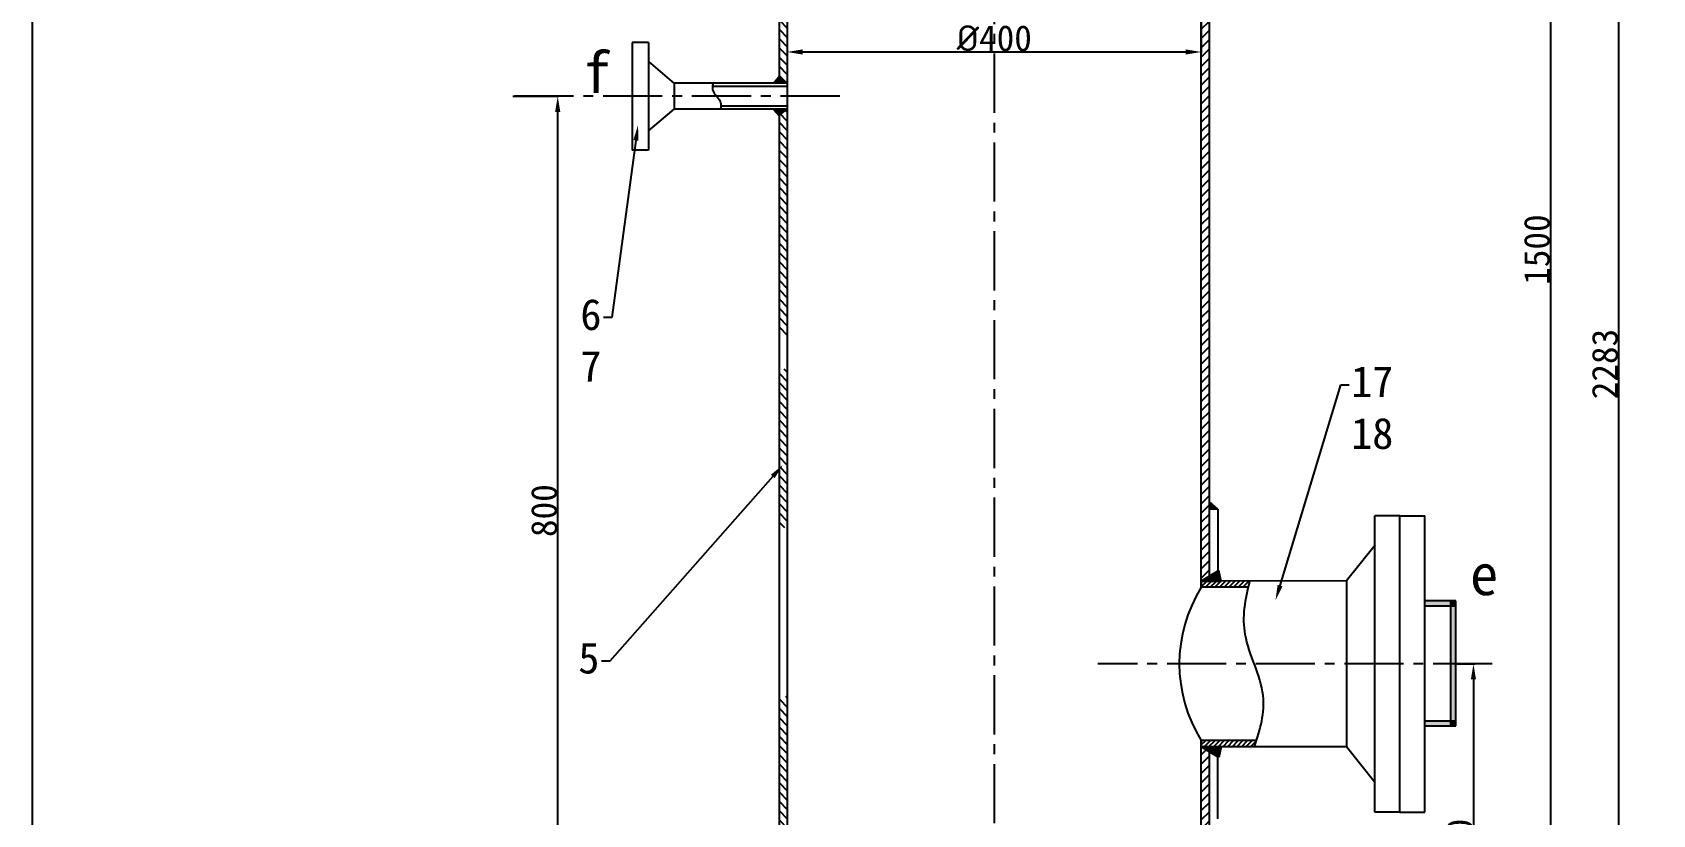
# Model space of a CAD drawing. Header units: millimetres. Extents: x 12390 to 18016, y -2844 to 295.
# Drawn here: x 12390 to 13956, y -1613 to -857 of the extents above; entities that cross this region are included whole.
import ezdxf
from ezdxf import colors
from ezdxf.entities.mleader import LeaderData, LeaderLine
from ezdxf.math import Vec2, Vec3

# ---------------------------------------------------------------- set-up
doc = ezdxf.new("R2010")
doc.units = ezdxf.units.MM
doc.header["$LTSCALE"] = 3
doc.linetypes.add('CENTER2', pattern=[28.575, 19.05, -3.175, 3.175, -3.175])
doc.layers.add('图层1', color=1, linetype='CENTER2')
doc.styles.add('明细', font='SimSun.ttf', dxfattribs={"height": 30})
doc.styles.add('标注', font='SimSun.ttf', dxfattribs={"height": 25})
doc.dimstyles.new('ISO-25', dxfattribs={"dimtxt": 25, "dimasz": 15, "dimexe": 1.25, "dimexo": 0.625, "dimtad": 1, "dimtxsty": '标注', "dimcen": 2.5, "dimclrd": 5, "dimclre": 1, "dimadec": 0, "dimazin": 0, "dimtfac": 1, "dimtmove": 0, "dimatfit": 3, "dimfxl": 1, "dimarcsym": 0})
pattern_1 = [(135, (13111.85, -1842.071), (-4.490128, -4.490128), [])]
pattern_2 = [(45, (14918.6806, -874.47), (-4.490128, 4.490128), [])]
pattern_3 = [(45, (13527.8497, -1892.071), (2.245064, -2.245064), [])]

# ---------------------------------------------------------------- blocks, each defined once
blk = doc.blocks.new('*D26')
at = {"layer": 'Defpoints', "color": 1, "lineweight": -2}
for p, q in [((13119.8, -725.7), (13119.8, -877.5)), ((13519.8, -725.7), (13519.8, -877.5))]:
    blk.add_line(p, q, dxfattribs=at)
at = {"layer": 'Defpoints', "color": 5, "lineweight": -2}
blk.add_line((13134.8, -876.3), (13504.8, -876.3), dxfattribs=at)
at = {"layer": 'Defpoints', "color": 0}
for p in [(13119.8, -725.1), (13519.8, -725.1), (13519.8, -876.3)]:
    blk.add_point(p, dxfattribs=at)
at = {"layer": 'Defpoints', "color": 5}
for points in [[(13134.8, -873.8), (13134.8, -878.8), (13119.8, -876.3)], [(13504.8, -873.8), (13504.8, -878.8), (13519.8, -876.3)]]:
    blk.add_solid(points, dxfattribs=at)
at = {"layer": 'Defpoints', "color": 0, "insert": (13319.8, -863.2), "char_height": 25, "attachment_point": 5, "style": '标注'}
blk.add_mtext('{\\fISOCPEUR|b0|i0|c0|p34;%%C}400', dxfattribs=at)
blk = doc.blocks.new('*D28')
at = {"layer": 'Defpoints', "color": 1, "lineweight": -2}
for p, q in [((13520.5, -317.1), (13858.6, -317.1)), ((13528.5, -1817.1), (13858.6, -1817.1))]:
    blk.add_line(p, q, dxfattribs=at)
at = {"layer": 'Defpoints', "color": 5, "lineweight": -2}
blk.add_line((13857.4, -332.1), (13857.4, -1802.1), dxfattribs=at)
at = {"layer": 'Defpoints', "color": 0}
for p in [(13519.8, -317.1), (13527.8, -1817.1), (13857.4, -1817.1)]:
    blk.add_point(p, dxfattribs=at)
at = {"layer": 'Defpoints', "color": 5}
for points in [[(13854.9, -332.1), (13859.9, -332.1), (13857.4, -317.1)], [(13854.9, -1802.1), (13859.9, -1802.1), (13857.4, -1817.1)]]:
    blk.add_solid(points, dxfattribs=at)
at = {"layer": 'Defpoints', "color": 0, "insert": (13844.2, -1067.1), "char_height": 25, "attachment_point": 5, "rotation": 90, "style": '标注'}
blk.add_mtext('1500', dxfattribs=at)
blk = doc.blocks.new('*D29')
at = {"layer": 'Defpoints', "color": 1, "lineweight": -2}
for p, q in [((13372.5, -38.1), (13924.2, -38.1)), ((13610.6, -2317.1), (13924.2, -2317.1))]:
    blk.add_line(p, q, dxfattribs=at)
at = {"layer": 'Defpoints', "color": 5, "lineweight": -2}
blk.add_line((13923, -53.1), (13923, -2302.1), dxfattribs=at)
at = {"layer": 'Defpoints', "color": 0}
for p in [(13371.8, -38.1), (13610, -2317.1), (13923, -2317.1)]:
    blk.add_point(p, dxfattribs=at)
at = {"layer": 'Defpoints', "color": 5}
for points in [[(13920.5, -53.1), (13925.5, -53.1), (13923, -38.1)], [(13920.5, -2302.1), (13925.5, -2302.1), (13923, -2317.1)]]:
    blk.add_solid(points, dxfattribs=at)
at = {"layer": 'Defpoints', "color": 0, "insert": (13909.9, -1177.6), "char_height": 25, "attachment_point": 5, "rotation": 90, "style": '标注'}
blk.add_mtext('2283', dxfattribs=at)
blk = doc.blocks.new('*D56')
at = {"layer": 'Defpoints', "color": 1, "lineweight": -2}
for p, q in [((12854.5, -919.1), (12899.2, -919.1)), ((12854.5, -1719.1), (12899.2, -1719.1))]:
    blk.add_line(p, q, dxfattribs=at)
at = {"layer": 'Defpoints', "color": 5, "lineweight": -2}
blk.add_line((12898, -1704.1), (12898, -934.1), dxfattribs=at)
at = {"layer": 'Defpoints', "color": 0}
for p in [(12853.8, -919.1), (12898, -919.1), (12853.8, -1719.1)]:
    blk.add_point(p, dxfattribs=at)
at = {"layer": 'Defpoints', "color": 5}
for points in [[(12895.5, -934.1), (12900.5, -934.1), (12898, -919.1)], [(12895.5, -1704.1), (12900.5, -1704.1), (12898, -1719.1)]]:
    blk.add_solid(points, dxfattribs=at)
at = {"layer": 'Defpoints', "color": 0, "insert": (12884.9, -1319.1), "char_height": 25, "attachment_point": 5, "rotation": 90, "style": '标注'}
blk.add_mtext('800', dxfattribs=at)
blk = doc.blocks.new('*D57')
at = {"layer": 'Defpoints', "color": 1, "lineweight": -2}
for p, q in [((13766.5, -1467.1), (13784, -1467.1)), ((13778, -1817.1), (13784, -1817.1))]:
    blk.add_line(p, q, dxfattribs=at)
at = {"layer": 'Defpoints', "color": 5, "lineweight": -2}
blk.add_line((13782.8, -1482.1), (13782.8, -1802.1), dxfattribs=at)
at = {"layer": 'Defpoints', "color": 0}
for p in [(13765.8, -1467.1), (13777.4, -1817.1), (13782.8, -1817.1)]:
    blk.add_point(p, dxfattribs=at)
at = {"layer": 'Defpoints', "color": 5}
for points in [[(13780.3, -1482.1), (13785.3, -1482.1), (13782.8, -1467.1)], [(13780.3, -1802.1), (13785.3, -1802.1), (13782.8, -1817.1)]]:
    blk.add_solid(points, dxfattribs=at)
at = {"layer": 'Defpoints', "color": 0, "insert": (13769.6, -1642.1), "char_height": 25, "attachment_point": 5, "rotation": 90, "style": '标注'}
blk.add_mtext('350', dxfattribs=at)

msp = doc.modelspace()

# ---------------------------------------------------------------- hatches: boundary and pattern name
for points in [[(13111.85, -900.6), (13111.663, -900.46), (13106.53, -906.441), (13111.85, -906.497)], [(13111.85, -900.6), (13111.85, -906.497), (13118.749, -906.571), (13119.827, -906.571)], [(13111.85, -937.542), (13111.663, -937.682), (13106.53, -931.701), (13111.85, -931.645)], [(13111.85, -937.542), (13111.85, -931.645), (13118.749, -931.571), (13119.827, -931.571)], [(13535.85, -1317.813), (13527.85, -1310.492), (13527.85, -1317.813)], [(13535.85, -1377.401), (13535.85, -1387.071), (13527.85, -1387.071), (13527.85, -1382.236)], [(13538.981, -1387.071), (13535.85, -1387.071), (13535.85, -1377.401), (13536.92, -1376.754)], [(13527.85, -1382.236), (13527.85, -1387.071), (13519.85, -1387.071)], [(13765.85, -1406.216), (13765.85, -1411.216), (13735.674, -1411.216), (13735.674, -1406.216)], [(13765.85, -1406.216), (13765.85, -1411.216), (13760.85, -1411.216), (13760.85, -1406.216)], [(13765.85, -1411.216), (13765.85, -1467.071), (13760.85, -1467.071), (13760.85, -1411.216)], [(13765.85, -1467.071), (13765.85, -1521.95), (13760.85, -1521.95), (13760.85, -1467.071)], [(13765.85, -1521.95), (13765.85, -1526.95), (13735.674, -1526.95), (13735.674, -1521.95)], [(13765.85, -1521.95), (13765.85, -1526.95), (13760.85, -1526.95), (13760.85, -1521.95)], [(13527.85, -1551.906), (13527.85, -1547.071), (13519.85, -1547.071)], [(13535.85, -1556.741), (13535.85, -1547.071), (13527.85, -1547.071), (13527.85, -1551.906)], [(13538.981, -1547.071), (13535.85, -1547.071), (13535.85, -1556.741), (13536.92, -1557.388)]]:
    msp.add_hatch(color=256).paths.add_polyline_path(points)
at = {"layer": 'Defpoints'}
h = msp.add_hatch(dxfattribs=at)
h.set_pattern_fill('ANSI31', color=256, scale=2, angle=90, style=0)
h.set_pattern_definition(pattern_1)
h.paths.add_polyline_path([(13111.85, -906.571), (13119.85, -906.571), (13119.85, -612.279), (13111.85, -616.078)])
h.paths.add_polyline_path([(13119.85, -931.571), (13111.85, -931.571), (13111.85, -1148.6), (13119.827, -1154.571), (13119.85, -1154.571)])
h = msp.add_hatch(dxfattribs=at)
h.set_pattern_fill('ANSI31', color=256, scale=2, style=0)
h.set_pattern_definition(pattern_2)
h.paths.add_polyline_path([(13519.85, -1387.071), (13527.85, -1387.06), (13527.85, -765.404), (13519.85, -756.463)])
h = msp.add_hatch(dxfattribs=at)
h.set_pattern_fill('ANSI31', color=256, scale=2, angle=90, style=0)
h.set_pattern_definition(pattern_1)
h.paths.add_polyline_path([(13119.85, -1179.571), (13119.827, -1179.571), (13111.85, -1185.542), (13111.85, -1332.236), (13119.85, -1337.071)])
h = msp.add_hatch(dxfattribs=at)
h.set_pattern_fill('ANSI31', color=256, angle=90, style=0)
h.set_pattern_definition(pattern_3)
edge = h.paths.add_edge_path()
edge.add_line((13519.85, -1387.071), (13539.061, -1387.468))
edge.add_line((13539.061, -1387.468), (13538.976, -1387.044))
edge.add_line((13538.976, -1387.044), (13566.9, -1387.005))
edge.add_spline(control_points=[(13566.883, -1387.071), (13566.344, -1389.073), (13565.828, -1391.073), (13565.343, -1393.071)], knot_values=[167.80967069, 167.80967069, 167.80967069, 167.80967069, 173.84080934, 173.84080934, 173.84080934, 173.84080934], degree=3, periodic=0)
edge.add_line((13565.343, -1393.071), (13519.85, -1393.071))
edge.add_line((13519.85, -1393.071), (13519.85, -1387.071))
h = msp.add_hatch(dxfattribs=at)
h.set_pattern_fill('ANSI31', color=256, scale=2, angle=90, style=0)
h.set_pattern_definition(pattern_1)
h.paths.add_polyline_path([(13119.85, -1497.071), (13111.85, -1501.906), (13111.85, -1648.6), (13119.827, -1654.571), (13119.85, -1654.571), (13119.85, -1615.071)])
h = msp.add_hatch(dxfattribs=at)
h.set_pattern_fill('ANSI31', color=256, angle=90, style=0)
h.set_pattern_definition(pattern_3)
edge = h.paths.add_edge_path()
edge.add_line((13519.85, -1541.071), (13573.26, -1541.071))
edge.add_spline(control_points=[(13573.26, -1541.071), (13572.629, -1543.07), (13571.975, -1545.07), (13571.305, -1547.071)], knot_values=[9.52183006, 9.52183006, 9.52183006, 9.52183006, 15.59599062, 15.59599062, 15.59599062, 15.59599062], degree=3, periodic=0)
edge.add_line((13571.305, -1547.071), (13538.981, -1547.071))
edge.add_line((13538.981, -1547.071), (13539.061, -1546.674))
edge.add_line((13539.061, -1546.674), (13519.85, -1547.071))
edge.add_line((13519.85, -1547.071), (13519.85, -1541.071))
h = msp.add_hatch(dxfattribs=at)
h.set_pattern_fill('ANSI31', color=256, scale=2, style=0)
h.set_pattern_definition(pattern_2)
h.paths.add_polyline_path([(13527.85, -1547.071), (13519.85, -1547.071), (13519.85, -1817.071), (13527.85, -1817.071)])

# ---------------------------------------------------------------- linework, layer by layer
for p, q in [((12985.712, -885.665), (13010.564, -906.609)), ((13010.518, -906.571), (13010.564, -931.533)), ((13106.53, -906.441), (13111.663, -900.46)), ((13119.842, -906.583), (13106.53, -906.441)), ((13111.663, -900.46), (13119.842, -906.583)), ((12985.712, -952.477), (13010.564, -931.533)), ((13119.842, -931.559), (13106.53, -931.701)), ((13106.53, -931.701), (13111.663, -937.682)), ((13111.663, -937.682), (13119.842, -931.559)), ((13535.85, -1317.813), (13527.806, -1310.452)), ((13535.85, -1317.614), (13535.85, -1387.071)), ((13687.674, -1610.071), (13687.674, -1324.071)), ((13711.674, -1324.071), (13687.674, -1324.071)), ((13711.674, -1610.071), (13711.674, -1324.071)), ((13711.674, -1324.071), (13735.674, -1324.071)), ((13735.674, -1610.071), (13735.674, -1324.071)), ((13687.843, -1352.379), (13660.277, -1386.875)), ((13536.92, -1376.754), (13519.85, -1387.071)), ((13539.061, -1387.468), (13536.92, -1376.754)), ((13660.277, -1386.875), (13519.85, -1387.071)), ((13519.85, -1387.071), (13519.85, -1393.071)), ((13519.85, -1393.071), (13519.85, -1387.071)), ((13519.85, -1387.071), (13539.061, -1387.468)), ((13565.343, -1393.071), (13519.85, -1393.071)), ((13660.277, -1386.875), (13660.277, -1547.071)), ((13765.85, -1406.216), (13734.79, -1406.216)), ((13760.85, -1526.95), (13760.85, -1406.216)), ((13765.85, -1526.95), (13765.85, -1406.216)), ((13765.85, -1411.216), (13734.79, -1411.216)), ((13734.79, -1521.95), (13765.85, -1521.95)), ((13734.79, -1526.95), (13765.85, -1526.95)), ((13573.26, -1541.071), (13519.85, -1541.071)), ((13519.85, -1547.071), (13519.85, -1541.071)), ((13519.85, -1541.071), (13519.85, -1547.071)), ((13519.85, -1547.071), (13539.061, -1546.674)), ((13660.277, -1547.071), (13519.85, -1547.071)), ((13536.92, -1557.388), (13519.85, -1547.071)), ((13535.85, -1616.528), (13535.85, -1547.071)), ((13539.061, -1546.674), (13536.92, -1557.388)), ((13687.843, -1581.763), (13660.277, -1547.267)), ((13711.674, -1610.071), (13687.674, -1610.071)), ((13711.674, -1610.071), (13735.674, -1610.071))]:
    msp.add_line(p, q)
msp.add_arc((13638.074, -1467.071), 139.474, 147.956363, 212.043637)
for points, knots in [([(13048.197, -906.571), (13047.15, -909.357), (13046.958, -915.504), (13056.558, -923.453), (13055.846, -929.215), (13054.817, -931.571)], [19.95300395, 19.95300395, 19.95300395, 19.95300395, 29.62083303, 41.64673855, 49.7213531, 49.7213531, 49.7213531, 49.7213531]), ([(13571.305, -1547.071), (13576.861, -1530.457), (13586.939, -1493.754), (13555.937, -1442.065), (13562.184, -1404.514), (13566.883, -1387.071)], [9.52183006, 9.52183006, 9.52183006, 9.52183006, 59.95662722, 121.28192947, 173.84080934, 173.84080934, 173.84080934, 173.84080934])]:
    msp.add_open_spline(points, degree=3, knots=knots)
for p, q in [((13519.85, -928.004), (13519.85, -606.071)), ((13111.85, -612.071), (13111.85, -906.571)), ((13119.85, -612.071), (13119.85, -1337.071)), ((13519.85, -1387.071), (13519.85, -612.071)), ((13527.85, -1387.06), (13527.85, -612.071)), ((12969.85, -867.071), (12969.85, -971.071)), ((12985.85, -867.071), (12969.85, -867.071)), ((12985.85, -867.071), (12985.85, -971.071)), ((13119.85, -867.071), (13119.85, -971.071)), ((13119.85, -906.571), (13010.518, -906.571)), ((13119.85, -906.571), (13010.518, -906.571)), ((13119.85, -909.571), (13047.46, -909.571)), ((13119.85, -931.571), (13010.518, -931.571)), ((13119.85, -931.571), (13010.518, -931.571)), ((13119.85, -928.571), (13055.697, -928.571)), ((13111.85, -931.571), (13111.85, -1154.571)), ((12985.85, -971.071), (12969.85, -971.071)), ((13111.85, -1154.571), (13111.85, -1179.571)), ((13111.85, -1179.571), (13111.85, -1337.06)), ((13111.85, -1337.06), (13111.85, -1497.071)), ((13119.85, -1337.071), (13119.85, -1497.071)), ((13111.85, -1497.071), (13111.85, -1654.571)), ((13119.85, -1497.071), (13119.85, -1842.071)), ((13519.85, -1842.071), (13519.85, -1547.071)), ((13527.85, -1842.071), (13527.85, -1547.071))]:
    msp.add_line(p, q, dxfattribs=at)
msp.add_lwpolyline([(12390.415, 295.449), (18016.207, 295.449), (18016.207, -2843.903), (12390.415, -2843.903)], close=True, dxfattribs=at)
at = {"layer": '图层1'}
for p, q in [((13319.85, 236.489), (13319.85, -2043.071)), ((13170.49, -919.071), (12853.85, -919.071)), ((13170.49, -919.071), (12853.85, -919.071)), ((13170.49, -919.071), (12853.85, -919.071)), ((13535.85, -1317.813), (13527.85, -1317.813)), ((13801.053, -1467.071), (13419.85, -1467.071))]:
    msp.add_line(p, q, dxfattribs=at)

# ---------------------------------------------------------------- texts
at = {"layer": 'Defpoints', "char_height": 40, "style": '明细'}
for s, insert, width, attachment_point in [('f', (12922.385, -875.892), 41.02373, 1), ('e', (13806.74, -1360.684), 63.24758, 3)]:
    msp.add_mtext(s, dxfattribs=dict(at, insert=insert, width=width, attachment_point=attachment_point))

# ---------------------------------------------------------------- dimensions: what is measured, and where the dimension line sits
at = {"layer": 'Defpoints'}
dim = msp.add_linear_dim(base=(13922.997, -2317.071), p1=(13371.85, -38.071), p2=(13609.964, -2317.071), angle=90, text='2283', dimstyle='ISO-25', dxfattribs=at)
dim.commit()
dim.dimension.update_dxf_attribs({"geometry": '*D29', "text_midpoint": (13922.997, -1177.571), "dimtype": 160})
dim = msp.add_linear_dim(base=(13857.362, -1817.071), p1=(13519.85, -317.071), p2=(13527.85, -1817.071), angle=90, dimstyle='ISO-25', dxfattribs=at)
dim.commit()
dim.dimension.update_dxf_attribs({"geometry": '*D28', "text_midpoint": (13857.362, -1067.071), "dimtype": 160})
dim = msp.add_linear_dim(base=(13519.85, -876.288), p1=(13119.85, -725.071), p2=(13519.85, -725.071), text='{\\fISOCPEUR|b0|i0|c0|p34;%%C}400', dimstyle='ISO-25', dxfattribs=at)
dim.commit()
dim.dimension.update_dxf_attribs({"geometry": '*D26', "text_midpoint": (13319.85, -876.288), "dimtype": 160})
dim = msp.add_linear_dim(base=(12897.986, -919.071), p1=(12853.85, -1719.071), p2=(12853.85, -919.071), angle=90, dimstyle='ISO-25', override={"dimtmove": 1}, dxfattribs=at)
dim.commit()
dim.dimension.update_dxf_attribs({"geometry": '*D56', "text_midpoint": (12884.861, -1319.071)})
dim = msp.add_linear_dim(base=(13782.758, -1817.071), p1=(13765.85, -1467.071), p2=(13777.378, -1817.071), angle=90, dimstyle='ISO-25', dxfattribs=at)
dim.commit()
dim.dimension.update_dxf_attribs({"geometry": '*D57', "text_midpoint": (13769.633, -1642.071)})

# ---------------------------------------------------------------- leaders
ml = msp.add_multileader_mtext('Standard', dxfattribs=at)
ml.set_content('6\\P7', color=256, style='标注')
ml.set_leader_properties()
ml.build(insert=Vec2(0, 0))
ml.multileader.update_dxf_attribs({"arrow_head_size": 15})
ctx = ml.context
ctx.base_point, ctx.char_height, ctx.arrow_head_size, ctx.plane_origin = Vec3(12921.257, -1132.739), 30, 15, Vec3(12975.591, -946.786)
ctx.text_align_type = 2
notes = []
notes.append((ctx, [(0, (1, 1, 0), (12950.257, -1132.739), (-1, 0), 8, [(0, [(12975.591, -946.786)], 0, [])])]))
ctx.mtext.insert, ctx.mtext.alignment, ctx.mtext.flow_direction = Vec3(12940.257, -1114.739), 3, 5
ml = msp.add_multileader_mtext('Standard', dxfattribs=at)
ml.set_content('17\\P18', color=256, style='标注')
ml.set_leader_properties()
ml.build(insert=Vec2(0, 0))
ml.multileader.update_dxf_attribs({"arrow_head_size": 15})
ctx = ml.context
ctx.base_point, ctx.char_height, ctx.arrow_head_size, ctx.plane_origin = Vec3(13662.597, -1197.503), 30, 15, Vec3(13591.554, -1405.791)
notes.append((ctx, [(0, (1, 1, 0), (13654.597, -1197.503), (1, 0), 8, [(0, [(13591.554, -1405.791)], 0, [])])]))
ctx.mtext.insert, ctx.mtext.flow_direction = Vec3(13664.597, -1179.503), 5
ml = msp.add_multileader_mtext('Standard', dxfattribs=at)
ml.set_content('5', color=256, style='标注')
ml.set_leader_properties()
ml.build(insert=Vec2(0, 0))
ml.multileader.update_dxf_attribs({"arrow_head_size": 15})
ctx = ml.context
ctx.base_point, ctx.char_height, ctx.arrow_head_size, ctx.plane_origin = Vec3(12920.143, -1464.348), 30, 15, Vec3(13115.674, -1274.887)
ctx.text_align_type = 2
notes.append((ctx, [(0, (1, 1, 0), (12948.31, -1464.348), (-1, 0), 8, [(0, [(13115.674, -1274.887)], 0, [])])]))
ctx.mtext.insert, ctx.mtext.alignment, ctx.mtext.flow_direction = Vec3(12938.31, -1446.348), 3, 5
for ctx, leaders in notes:
    for number, flags, end, landing, length, lines in leaders:
        leader = LeaderData()
        leader.index, (leader.has_last_leader_line, leader.has_dogleg_vector, leader.attachment_direction) = number, flags
        leader.last_leader_point, leader.dogleg_vector, leader.dogleg_length = Vec3(end), Vec3(landing), length
        for number, points, colour, breaks in lines:
            line = LeaderLine()
            line.index, line.vertices, line.color, line.breaks = number, Vec3.list(points), colors.encode_raw_color(colour), breaks
            leader.lines.append(line)
        ctx.leaders.append(leader)

doc.saveas('drawing.dxf')
